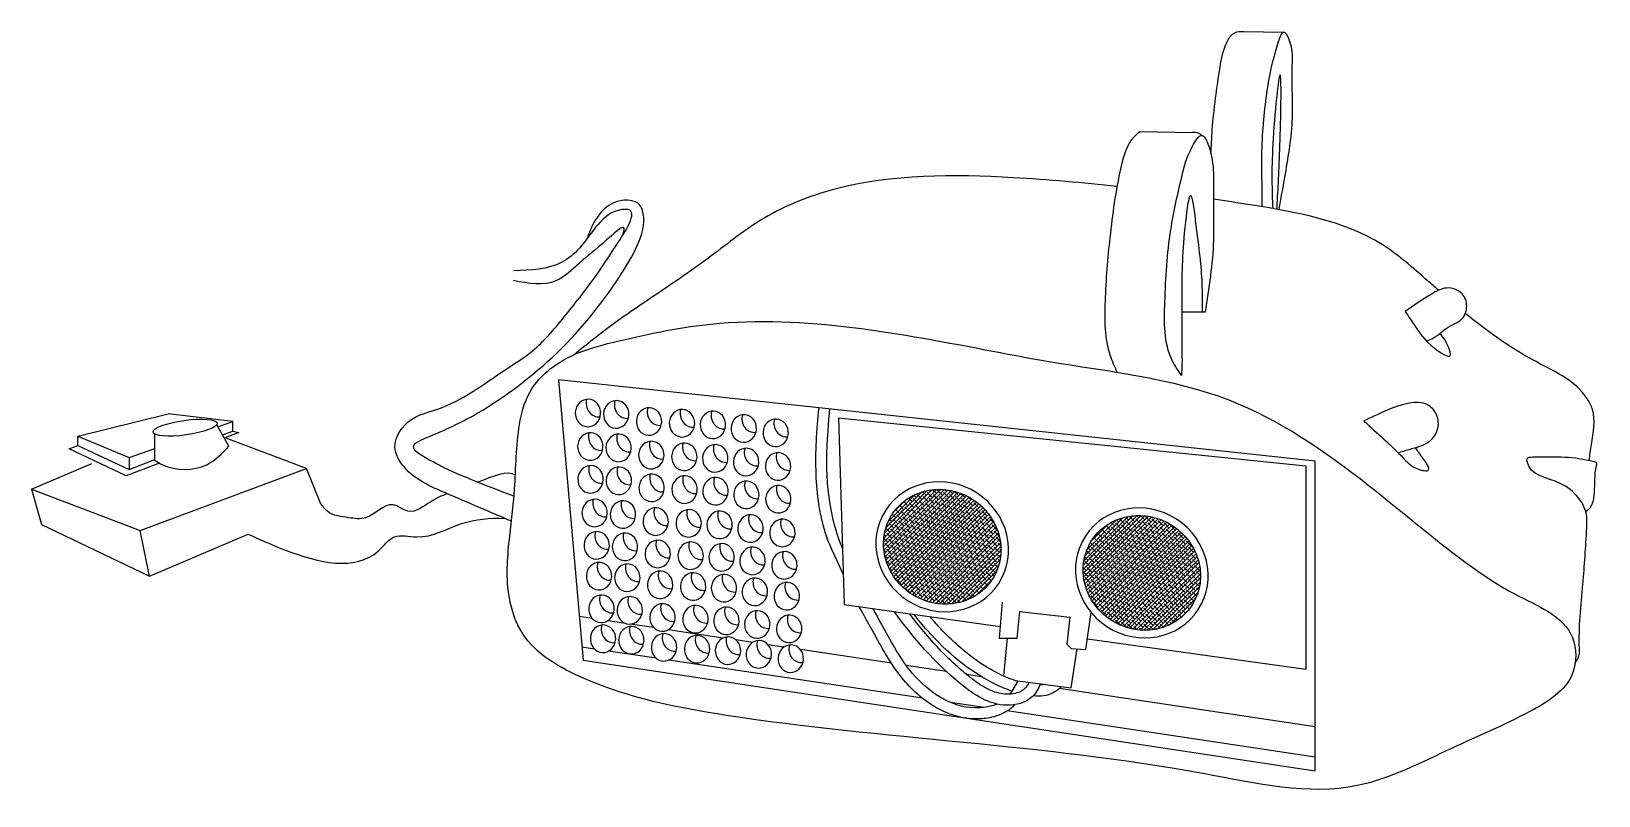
# Model space of a CAD drawing. Header units: inches. Extents: x 965 to 1376, y 174 to 374.
import ezdxf

# ---------------------------------------------------------------- set-up
doc = ezdxf.new("R2010")
doc.units = ezdxf.units.IN
doc.header["$MEASUREMENT"] = 0

msp = doc.modelspace()

# ---------------------------------------------------------------- hatches: boundary and pattern name
h = msp.add_hatch()
h.set_pattern_fill('ANSI38', color=256, scale=6)
h.set_pattern_definition([(45, (-11952.623, -12122.9932), (-0.530330086, 0.530330086), []), (135, (-11952.623, -12122.9932), (-1.590990258, 0.530330086), [1.875, -1.125])])
edge = h.paths.add_edge_path()
edge.add_spline(control_points=[(1211.79, 251.78), (1210.93, 252.34), (1210.01, 252.82), (1207.47, 253.86), (1205.78, 254.26), (1202.38, 254.5), (1200.69, 254.34), (1197.47, 253.5), (1195.95, 252.82), (1193.25, 251), (1192.06, 249.87), (1190.16, 247.27), (1189.43, 245.81), (1188.51, 242.7), (1188.32, 241.06), (1188.49, 237.76), (1188.86, 236.11), (1190.12, 232.98), (1191.01, 231.5), (1193.23, 228.87), (1194.56, 227.73), (1197.5, 225.91), (1199.11, 225.24), (1202.44, 224.43), (1204.16, 224.29), (1207.52, 224.57), (1209.15, 224.98), (1212.17, 226.3), (1213.54, 227.21), (1215.9, 229.43), (1216.88, 230.73), (1218.34, 233.61), (1218.82, 235.18), (1219.22, 238.42), (1219.15, 240.09), (1218.46, 243.35), (1217.83, 244.94), (1216.09, 247.87), (1214.98, 249.21), (1213.09, 250.87), (1212.45, 251.35), (1211.79, 251.78)], knot_values=[-1.570796, -1.570796, -1.570796, -1.570796, -1.374786, -1.374786, -1.045003, -1.045003, -0.715221, -0.715221, -0.385438, -0.385438, -0.055656, -0.055656, 0.274127, 0.274127, 0.603909, 0.603909, 0.933692, 0.933692, 1.263474, 1.263474, 1.593257, 1.593257, 1.92304, 1.92304, 2.252822, 2.252822, 2.582605, 2.582605, 2.912387, 2.912387, 3.24217, 3.24217, 3.571952, 3.571952, 3.901735, 3.901735, 4.231517, 4.231517, 4.5613, 4.5613, 4.712389, 4.712389, 4.712389, 4.712389], degree=3, periodic=0)
edge = h.paths.add_edge_path()
edge.add_spline(control_points=[(1264.07, 244.95), (1263.2, 245.51), (1262.29, 245.98), (1259.74, 247.03), (1258.05, 247.42), (1254.66, 247.66), (1252.96, 247.51), (1249.75, 246.67), (1248.23, 245.98), (1245.52, 244.17), (1244.34, 243.03), (1242.43, 240.44), (1241.71, 238.97), (1240.79, 235.87), (1240.59, 234.22), (1240.77, 230.93), (1241.13, 229.28), (1242.39, 226.14), (1243.29, 224.66), (1245.51, 222.04), (1246.83, 220.9), (1249.77, 219.08), (1251.39, 218.4), (1254.72, 217.59), (1256.44, 217.46), (1259.79, 217.73), (1261.43, 218.14), (1264.44, 219.47), (1265.82, 220.38), (1268.18, 222.59), (1269.15, 223.9), (1270.61, 226.78), (1271.09, 228.34), (1271.5, 231.58), (1271.43, 233.25), (1270.73, 236.52), (1270.11, 238.11), (1268.37, 241.04), (1267.26, 242.38), (1265.36, 244.04), (1264.73, 244.52), (1264.07, 244.95)], knot_values=[-1.570796, -1.570796, -1.570796, -1.570796, -1.374786, -1.374786, -1.045003, -1.045003, -0.715221, -0.715221, -0.385438, -0.385438, -0.055656, -0.055656, 0.274127, 0.274127, 0.603909, 0.603909, 0.933692, 0.933692, 1.263474, 1.263474, 1.593257, 1.593257, 1.92304, 1.92304, 2.252822, 2.252822, 2.582605, 2.582605, 2.912387, 2.912387, 3.24217, 3.24217, 3.571952, 3.571952, 3.901735, 3.901735, 4.231517, 4.231517, 4.5613, 4.5613, 4.712389, 4.712389, 4.712389, 4.712389], degree=3, periodic=0)

# ---------------------------------------------------------------- linework, layer by layer
for points in [[(1282.74, 374.37), (1293.11, 374.17)], [(1255.54, 348.16), (1269.17, 347.87)], [(1272.62, 300.83), (1266.6, 300.83)], [(1266.62, 288.75), (1266.46, 284.25)], [(1103.2, 283.08), (1109.66, 209.71), (1301.43, 180.73), (1301.43, 261.81), (1103.2, 283.08)], [(989.99, 257.95), (975.05, 265), (977.34, 265.93), (977.34, 268.36), (1001, 274.2)], [(1017.97, 269.71), (1017.97, 272.18), (1001, 274.2)], [(1016.9, 265.76), (1013.7, 271.36)], [(1014.01, 270.82), (1017.97, 272.18)], [(1176.58, 273.16), (1178.1, 224.25), (1218.9, 218.53)], [(1176.58, 273.16), (1298.98, 260.59)], [(977.34, 268.36), (990.75, 262.81), (997.5, 265.13)], [(997.5, 262.03), (997.5, 268.91)], [(1015.22, 268.7), (1017.97, 269.71)], [(1019.46, 269.32), (1015.7, 267.86)], [(1040.93, 250.8), (1037.24, 259.88), (1015.93, 267.96)], [(1017.97, 269.71), (1019.46, 269.32)], [(977.34, 265.93), (990.75, 259.67), (997.5, 262.22)], [(990.75, 262.81), (997.5, 265.13)], [(990.75, 262.81), (990.75, 259.67)], [(965.15, 254.45), (980.96, 261.16)], [(998.72, 261.31), (989.99, 257.95)], [(993.69, 243.68), (1037.24, 259.88)], [(1298.98, 260.59), (1298.98, 207.3)], [(965.15, 254.45), (967.79, 245.19), (996.11, 231.71), (1021.92, 242.7)], [(965.15, 254.45), (993.69, 243.68)], [(996.11, 231.71), (993.69, 243.68)], [(1219.45, 224.92), (1218.64, 215.44), (1223.38, 215.44), (1224.06, 222.47), (1237.16, 220.96), (1236.41, 213.88), (1237.53, 212.75), (1241.36, 212.48), (1242.78, 222.16)], [(1112.07, 220.64), (1108.65, 221.15)], [(1120.83, 219.33), (1116.16, 220.03)], [(1128.22, 218.22), (1122.03, 219.15)], [(1146.36, 215.5), (1131.95, 217.66)], [(1154.06, 214.34), (1149.75, 214.99)], [(1162.29, 213.11), (1158.13, 213.73)], [(1220.81, 215.44), (1219.78, 205.57)], [(1241.78, 215.32), (1298.98, 207.3)], [(1112.67, 212.62), (1109.36, 213.11)], [(1128.85, 210.19), (1116.34, 212.07)], [(1198.56, 199.73), (1132.1, 209.7)], [(1190.44, 208.88), (1166.6, 212.46)], [(1222.83, 204.35), (1237.57, 202.44), (1239.08, 212.64)], [(1204.87, 206.72), (1194.35, 208.3)], [(1214.08, 205.34), (1210.17, 205.93)], [(1301.43, 192.24), (1234.42, 202.29)], [(1214.76, 197.3), (1205.9, 198.63)], [(1301.43, 184.31), (1220.79, 196.4)]]:
    msp.add_lwpolyline(points)
for centre, major_axis, ratio, start_param, end_param in [((1110.96, 274.44), (-0.19, -3.6), 0.92245, -4.712389, 1.570796), ((1113.8, 277.02), (-0.19, -3.6), 0.92245, -1.805997, 0.161228), ((1118.37, 274.06), (-0.19, -3.6), 0.92245, -4.712389, 1.570796), ((1121.21, 276.63), (-0.19, -3.6), 0.92245, -1.805997, 0.161228), ((1126.95, 272.19), (-0.19, -3.6), 0.92245, -4.712389, 1.570796), ((1129.79, 274.77), (-0.19, -3.6), 0.92245, -1.805997, 0.161228), ((1135.59, 271.74), (-0.19, -3.6), 0.92245, -4.712389, 1.570796), ((1138.43, 274.32), (-0.19, -3.6), 0.92245, -1.805997, 0.161228), ((1143.69, 271.32), (-0.19, -3.6), 0.92245, -4.712389, 1.570796), ((1146.53, 273.89), (-0.19, -3.6), 0.92245, -1.805997, 0.161228), ((1151.77, 270.36), (-0.19, -3.6), 0.92245, -4.712389, 1.570796), ((1154.61, 272.94), (-0.19, -3.6), 0.92245, -1.805997, 0.161228), ((1160.14, 269.22), (-0.19, -3.6), 0.92245, -4.712389, 1.570796), ((1162.98, 271.79), (-0.19, -3.6), 0.92245, -1.805997, 0.161228), ((1111.57, 265.66), (-0.19, -3.6), 0.92245, -4.712389, 1.570796), ((1114.41, 268.24), (-0.19, -3.6), 0.92245, -1.805997, 0.161228), ((1118.98, 265.28), (-0.19, -3.6), 0.92245, -4.712389, 1.570796), ((1121.82, 267.85), (-0.19, -3.6), 0.92245, -1.805997, 0.161228), ((1127.56, 263.41), (-0.19, -3.6), 0.92245, -4.712389, 1.570796), ((1130.4, 265.98), (-0.19, -3.6), 0.92245, -1.805997, 0.161228), ((1136.2, 262.96), (-0.19, -3.6), 0.92245, -4.712389, 1.570796), ((1139.04, 265.53), (-0.19, -3.6), 0.92245, -1.805997, 0.161228), ((1144.3, 262.54), (-0.19, -3.6), 0.92245, -4.712389, 1.570796), ((1147.14, 265.11), (-0.19, -3.6), 0.92245, -1.805997, 0.161228), ((1152.38, 261.58), (-0.19, -3.6), 0.92245, -4.712389, 1.570796), ((1155.22, 264.16), (-0.19, -3.6), 0.92245, -1.805997, 0.161228), ((1160.75, 260.44), (-0.19, -3.6), 0.92245, -4.712389, 1.570796), ((1163.59, 263.01), (-0.19, -3.6), 0.92245, -1.805997, 0.161228), ((1111.64, 257.07), (-0.19, -3.6), 0.92245, -4.712389, 1.570796), ((1114.48, 259.65), (-0.19, -3.6), 0.92245, -1.805997, 0.161228), ((1119.05, 256.68), (-0.19, -3.6), 0.92245, -4.712389, 1.570796), ((1121.89, 259.26), (-0.19, -3.6), 0.92245, -1.805997, 0.161228), ((1203.76, 239.4), (-14.79, 9.59), 0.950786, -1.570796, 4.712389), ((1127.63, 254.82), (-0.19, -3.6), 0.92245, -4.712389, 1.570796), ((1130.47, 257.39), (-0.19, -3.6), 0.92245, -1.805997, 0.161228), ((1136.27, 254.37), (-0.19, -3.6), 0.92245, -4.712389, 1.570796), ((1139.11, 256.94), (-0.19, -3.6), 0.92245, -1.805997, 0.161228), ((1144.37, 253.94), (-0.19, -3.6), 0.92245, -4.712389, 1.570796), ((1147.21, 256.52), (-0.19, -3.6), 0.92245, -1.805997, 0.161228), ((1152.45, 252.99), (-0.19, -3.6), 0.92245, -4.712389, 1.570796), ((1155.29, 255.57), (-0.19, -3.6), 0.92245, -1.805997, 0.161228), ((1160.82, 251.84), (-0.19, -3.6), 0.92245, -4.712389, 1.570796), ((1163.66, 254.42), (-0.19, -3.6), 0.92245, -1.805997, 0.161228), ((1112.71, 248.24), (-0.19, -3.6), 0.92245, -4.712389, 1.570796), ((1115.55, 250.82), (-0.19, -3.6), 0.92245, -1.805997, 0.161228), ((1120.12, 247.86), (-0.19, -3.6), 0.92245, -4.712389, 1.570796), ((1122.96, 250.43), (-0.19, -3.6), 0.92245, -1.805997, 0.161228), ((1256.04, 232.56), (-14.79, 9.59), 0.950786, -1.570796, 4.712389), ((1128.7, 245.99), (-0.19, -3.6), 0.92245, -4.712389, 1.570796), ((1131.54, 248.56), (-0.19, -3.6), 0.92245, -1.805997, 0.161228), ((1137.34, 245.54), (-0.19, -3.6), 0.92245, -4.712389, 1.570796), ((1140.18, 248.11), (-0.19, -3.6), 0.92245, -1.805997, 0.161228), ((1145.44, 245.12), (-0.19, -3.6), 0.92245, -4.712389, 1.570796), ((1148.28, 247.69), (-0.19, -3.6), 0.92245, -1.805997, 0.161228), ((1153.52, 244.16), (-0.19, -3.6), 0.92245, -4.712389, 1.570796), ((1156.36, 246.74), (-0.19, -3.6), 0.92245, -1.805997, 0.161228), ((1161.89, 243.02), (-0.19, -3.6), 0.92245, -4.712389, 1.570796), ((1164.73, 245.59), (-0.19, -3.6), 0.92245, -1.805997, 0.161228), ((1113.24, 239.77), (-0.19, -3.6), 0.92245, -4.712389, 1.570796), ((1116.08, 242.34), (-0.19, -3.6), 0.92245, -1.805997, 0.161228), ((1120.65, 239.38), (-0.19, -3.6), 0.92245, -4.712389, 1.570796), ((1123.49, 241.96), (-0.19, -3.6), 0.92245, -1.805997, 0.161228), ((1129.23, 237.51), (-0.19, -3.6), 0.92245, -4.712389, 1.570796), ((1132.07, 240.09), (-0.19, -3.6), 0.92245, -1.805997, 0.161228), ((1137.86, 237.06), (-0.19, -3.6), 0.92245, -4.712389, 1.570796), ((1140.7, 239.64), (-0.19, -3.6), 0.92245, -1.805997, 0.161228), ((1145.97, 236.64), (-0.19, -3.6), 0.92245, -4.712389, 1.570796), ((1148.81, 239.22), (-0.19, -3.6), 0.92245, -1.805997, 0.161228), ((1154.05, 235.69), (-0.19, -3.6), 0.92245, -4.712389, 1.570796), ((1156.88, 238.26), (-0.19, -3.6), 0.92245, -1.805997, 0.161228), ((1162.41, 234.54), (-0.19, -3.6), 0.92245, -4.712389, 1.570796), ((1113.86, 231.69), (-0.19, -3.6), 0.92245, -4.712389, 1.570796), ((1116.7, 234.26), (-0.19, -3.6), 0.92245, -1.805997, 0.161228), ((1121.27, 231.3), (-0.19, -3.6), 0.92245, -4.712389, 1.570796), ((1124.11, 233.88), (-0.19, -3.6), 0.92245, -1.805997, 0.161228), ((1165.25, 237.12), (-0.19, -3.6), 0.92245, -1.805997, 0.161228), ((1129.85, 229.43), (-0.19, -3.6), 0.92245, -4.712389, 1.570796), ((1132.69, 232.01), (-0.19, -3.6), 0.92245, -1.805997, 0.161228), ((1138.49, 228.98), (-0.19, -3.6), 0.92245, -4.712389, 1.570796), ((1141.33, 231.56), (-0.19, -3.6), 0.92245, -1.805997, 0.161228), ((1146.59, 228.56), (-0.19, -3.6), 0.92245, -4.712389, 1.570796), ((1149.43, 231.14), (-0.19, -3.6), 0.92245, -1.805997, 0.161228), ((1154.67, 227.61), (-0.19, -3.6), 0.92245, -4.712389, 1.570796), ((1157.51, 230.18), (-0.19, -3.6), 0.92245, -1.805997, 0.161228), ((1163.04, 226.46), (-0.19, -3.6), 0.92245, -4.712389, 1.570796), ((1165.88, 229.04), (-0.19, -3.6), 0.92245, -1.805997, 0.161228), ((1114.49, 223.14), (-0.19, -3.6), 0.92245, -4.712389, 1.570796), ((1117.33, 225.71), (-0.19, -3.6), 0.92245, -1.805997, 0.161228), ((1121.9, 222.75), (-0.19, -3.6), 0.92245, -4.712389, 1.570796), ((1124.74, 225.32), (-0.19, -3.6), 0.92245, -1.805997, 0.161228), ((1130.48, 220.88), (-0.19, -3.6), 0.92245, -4.712389, 1.570796), ((1133.32, 223.46), (-0.19, -3.6), 0.92245, -1.805997, 0.161228), ((1139.12, 220.43), (-0.19, -3.6), 0.92245, -4.712389, 1.570796), ((1141.96, 223.01), (-0.19, -3.6), 0.92245, -1.805997, 0.161228), ((1147.22, 220.01), (-0.19, -3.6), 0.92245, -4.712389, 1.570796), ((1150.06, 222.58), (-0.19, -3.6), 0.92245, -1.805997, 0.161228), ((1155.3, 219.06), (-0.19, -3.6), 0.92245, -4.712389, 1.570796), ((1158.14, 221.63), (-0.19, -3.6), 0.92245, -1.805997, 0.161228), ((1114.91, 215.31), (-0.19, -3.6), 0.92245, -4.712389, 1.570796), ((1117.75, 217.88), (-0.19, -3.6), 0.92245, -1.805997, 0.161228), ((1122.32, 214.92), (-0.19, -3.6), 0.92245, -4.712389, 1.570796), ((1125.15, 217.5), (-0.19, -3.6), 0.92245, -1.805997, 0.161228), ((1163.67, 217.91), (-0.19, -3.6), 0.92245, -4.712389, 1.570796), ((1166.51, 220.49), (-0.19, -3.6), 0.92245, -1.805997, 0.161228), ((1130.89, 213.05), (-0.19, -3.6), 0.92245, -4.712389, 1.570796), ((1133.73, 215.63), (-0.19, -3.6), 0.92245, -1.805997, 0.161228), ((1139.53, 212.6), (-0.19, -3.6), 0.92245, -4.712389, 1.570796), ((1142.37, 215.18), (-0.19, -3.6), 0.92245, -1.805997, 0.161228), ((1147.64, 212.18), (-0.19, -3.6), 0.92245, -4.712389, 1.570796), ((1150.48, 214.76), (-0.19, -3.6), 0.92245, -1.805997, 0.161228), ((1155.71, 211.23), (-0.19, -3.6), 0.92245, -4.712389, 1.570796), ((1158.55, 213.8), (-0.19, -3.6), 0.92245, -1.805997, 0.161228), ((1164.08, 210.08), (-0.19, -3.6), 0.92245, -4.712389, 1.570796), ((1166.92, 212.66), (-0.19, -3.6), 0.92245, -1.805997, 0.161228)]:
    msp.add_ellipse(centre, major_axis=major_axis, ratio=ratio, start_param=start_param, end_param=end_param)
msp.add_ellipse((1005.43, 270.59), major_axis=(8.38, 1.17), ratio=0.227463)
for points, knots in [([(1274.15, 342.29), (1274.24, 344.41), (1274.62, 352.01), (1275.99, 361.91), (1277.48, 370.45), (1279.96, 374.33), (1281.9, 374.36), (1282.74, 374.37)], [3.003303, 3.003303, 3.003303, 3.003303, 9.360311, 25.834555, 32.678727, 35.842291, 38.217931, 38.217931, 38.217931, 38.217931]), ([(1287.57, 328.43), (1287.57, 330.07), (1287.56, 335.29), (1287.32, 345.59), (1288.77, 359.34), (1290.42, 367.17), (1293.08, 375.6), (1295.73, 369.96), (1295.27, 365.94), (1295.37, 358.74), (1295.67, 349.04), (1294.26, 341), (1293.42, 336.18), (1292.92, 333.35), (1292.42, 330.52), (1291.93, 327.69)], [4.168048, 4.168048, 4.168048, 4.168048, 9.069735, 19.845037, 35.542844, 47.599244, 50.648151, 53.772377, 59.898832, 64.938401, 74.683577, 89.27314, 89.27314, 89.27314, 97.840679, 97.840679, 97.840679, 97.840679]), ([(1291.45, 327.77), (1291.48, 328.26), (1291.5, 328.75), (1291.53, 329.25), (1291.79, 334.06), (1292.33, 343.75), (1292.85, 372.99), (1289.8, 342.99), (1290.14, 332.74), (1290.33, 327.97)], [-1.710179, -1.710179, -1.710179, -1.710179, 0, 0, 0, 16.754297, 33.719586, 51.954649, 68.659213, 68.659213, 68.659213, 68.659213]), ([(1249.61, 285.1), (1248.93, 286.52), (1246.34, 292.31), (1246.31, 304.59), (1247.67, 321.06), (1249.64, 335.33), (1252.27, 345.41), (1255.04, 347.73), (1255.54, 348.16)], [1.482634, 1.482634, 1.482634, 1.482634, 6.183769, 20.471087, 37.256054, 55.822141, 64.631745, 66.587343, 66.587343, 66.587343, 66.587343]), ([(1266.46, 284.25), (1265.57, 285.54), (1261.73, 291.1), (1262.06, 305), (1262.89, 320.62), (1266.17, 334.93), (1267.93, 342.23), (1271.99, 348.75), (1274.57, 341.9), (1274.89, 336.87), (1274.75, 328.53), (1275.11, 316.75), (1273.64, 307.12), (1272.62, 300.83)], [0, 0, 0, 0, 4.657319, 20.056861, 39.034415, 53.202449, 61.707144, 65.45818, 69.33139, 76.815485, 83.404566, 93.480742, 112.479421, 112.479421, 112.479421, 112.479421]), ([(1271.74, 347.12), (1271.51, 347.33), (1270.78, 347.88), (1269.82, 347.88), (1269.17, 347.87)], [0.703596, 0.703596, 0.703596, 0.703596, 1.603254, 3.466321, 3.466321, 3.466321, 3.466321]), ([(1249.63, 333.72), (1240.6, 334.73), (1216.1, 336.89), (1183.97, 337.05), (1157.42, 326.77), (1143.06, 315.11), (1129.74, 306.04), (1117.46, 297.84), (1110.67, 292.41), (1107.32, 289.68)], [156.26772, 156.26772, 156.26772, 156.26772, 183.691943, 230.617697, 250.580143, 267.639296, 285.834671, 298.953323, 311.90385, 311.90385, 311.90385, 311.90385]), ([(1091.57, 252.61), (1076.74, 258.27), (1071.91, 260.68), (1062.99, 265.71), (1073.56, 269.91), (1084.05, 275.04), (1102.56, 288.41), (1115.34, 303.79), (1123.52, 316.83), (1126.16, 323.81), (1124.75, 330.11), (1116.25, 330.75), (1112.42, 324.77), (1110.89, 320.62), (1110.7, 320.06)], [15.316142, 15.316142, 15.316142, 15.316142, 25.849374, 31.57116, 36.457298, 50.52167, 73.23661, 100.842317, 110.936751, 119.351375, 122.781865, 128.300704, 139.536169, 141.312367, 141.312367, 141.312367, 141.312367]), ([(1266.62, 288.75), (1266.6, 295.3), (1266.56, 308.8), (1266.79, 319.86), (1268.9, 334.1), (1270.85, 318.35), (1271.83, 311.5), (1271.86, 303.46), (1271.84, 300.83)], [0, 0, 0, 0, 18.822897, 38.830802, 42.710922, 49.256144, 66.031057, 73.7038, 73.7038, 73.7038, 73.7038]), ([(1333.74, 306.55), (1332.8, 307.38), (1328.04, 311.59), (1314.11, 323.97), (1293.24, 327.59), (1277.99, 329.94), (1274.81, 330.41)], [66.182997, 66.182997, 66.182997, 66.182997, 69.931767, 85.20728, 121.296199, 130.869981, 130.869981, 130.869981, 130.869981]), ([(1090.89, 246.12), (1085.16, 248.55), (1075.56, 252.63), (1063.91, 257.68), (1058.89, 266.27), (1064.08, 273.6), (1076.1, 276.05), (1085.9, 283.83), (1097.69, 291.03), (1104.72, 299.51), (1112.56, 309.35), (1117.1, 316.48), (1124.73, 327.91), (1114.8, 327.55), (1111.26, 319.3), (1102.48, 312.04), (1095.99, 311.83), (1091.56, 311.69)], [0.359428, 0.359428, 0.359428, 0.359428, 19.129512, 31.815601, 37.629499, 46.122229, 53.468423, 74.110177, 82.59797, 94.669736, 107.326388, 117.933309, 127.827205, 129.450138, 144.465941, 150.403142, 163.115017, 163.115017, 163.115017, 163.115017]), ([(1120.06, 320.95), (1120.41, 322.04), (1120.83, 324.33), (1113.9, 317.84), (1109.32, 314.44), (1101.93, 307.14), (1095.42, 308.35), (1091.47, 309.09)], [2.498098, 2.498098, 2.498098, 2.498098, 5.436009, 10.925954, 20.524144, 27.835451, 39.078854, 39.078854, 39.078854, 39.078854]), ([(1330.62, 293.25), (1331.24, 293.49), (1333.54, 294.46), (1336.01, 297.17), (1340.14, 298.57), (1341.65, 302.29), (1340.19, 306.25), (1335.78, 307.82), (1330.73, 304.88), (1327.29, 302.56), (1325.03, 301.01)], [1.321506, 1.321506, 1.321506, 1.321506, 3.321156, 8.8092, 11.940784, 15.906837, 19.266037, 23.650597, 27.824036, 36.112162, 36.112162, 36.112162, 36.112162]), ([(1325.03, 301.01), (1325.92, 299.71), (1328.28, 296.26), (1330.67, 292.45), (1338.19, 287.73), (1335.88, 292.97), (1334.7, 294.7), (1334.23, 295.34)], [0.204364, 0.204364, 0.204364, 0.204364, 4.777905, 12.426919, 17.104983, 20.949601, 23.516353, 23.516353, 23.516353, 23.516353]), ([(1373.24, 262.01), (1373.41, 263.38), (1373.98, 267.82), (1375.22, 273.56), (1370.53, 282.69), (1356.63, 288.41), (1346.22, 296.05), (1340.79, 300.52)], [1.457192, 1.457192, 1.457192, 1.457192, 5.643579, 14.899717, 17.938581, 35.639596, 56.879528, 56.879528, 56.879528, 56.879528]), ([(1177.85, 232.25), (1174.09, 240.16), (1173.65, 241.41), (1172.87, 243.95), (1172.52, 245.25), (1171.92, 247.86), (1171.68, 249.17), (1171.06, 253.12), (1170.83, 255.77), (1170.51, 264.18), (1170.9, 269.97), (1171.5, 275.74)], [72.826031, 72.826031, 72.826031, 72.826031, 76.659052, 76.659052, 80.543624, 80.543624, 84.428195, 84.428195, 92.197338, 92.197338, 108.934126, 108.934126, 108.934126, 108.934126]), ([(1177.64, 238.94), (1176.84, 240.95), (1172.84, 252.5), (1173.27, 265), (1174.36, 275.44)], [71.733103, 71.733103, 71.733103, 71.733103, 78.278365, 108.934126, 108.934126, 108.934126, 108.934126]), ([(1323.22, 263.98), (1324.14, 264.31), (1326.89, 265.24), (1331.27, 266.09), (1334, 270.15), (1333.63, 274.09), (1330.78, 277.35), (1324.53, 277.16), (1320.41, 275.23), (1317.71, 273.97), (1316.55, 273.43), (1315.4, 272.89), (1314.24, 272.35)], [2.291885, 2.291885, 2.291885, 2.291885, 5.238414, 10.965994, 15.048963, 18.591311, 22.166094, 26.858556, 35.857643, 35.857643, 35.857643, 39.704686, 39.704686, 39.704686, 39.704686]), ([(1314.24, 272.35), (1315.97, 270.76), (1317.7, 269.16), (1319.44, 267.56), (1320.96, 266.16), (1324.18, 263.2), (1327.35, 259.49), (1332.26, 259.16), (1329.61, 262.66), (1328.17, 264.68), (1327.7, 265.36)], [-7.078315, -7.078315, -7.078315, -7.078315, 0, 0, 0, 6.238248, 13.137786, 14.407147, 18.414203, 20.769658, 20.769658, 20.769658, 20.769658]), ([(997.5, 262.03), (998.16, 261.63), (1002.11, 259.23), (1010.65, 259.17), (1015.15, 263.86), (1016.9, 265.76)], [0, 0, 0, 0, 2.33352, 13.902138, 21.481091, 21.481091, 21.481091, 21.481091]), ([(1369.6, 209.04), (1370.18, 209.81), (1370.75, 210.93), (1370.42, 218.01), (1371.65, 228.84), (1372.38, 240.32), (1372.91, 250.02), (1366.86, 257.26), (1357.37, 258.01), (1356.81, 262.89), (1364.81, 262.96), (1368.97, 263.19), (1375.31, 261.48), (1373.77, 256.28), (1375.72, 250.91), (1372.33, 248.54)], [2.748849, 2.748849, 2.748849, 2.748849, 5.574094, 6.644343, 23.676987, 38.374872, 41.319402, 52.497768, 62.891764, 63.669812, 65.240633, 81.320673, 81.819994, 83.057906, 97.995455, 97.995455, 97.995455, 97.995455]), ([(1074.06, 253.29), (1072.62, 252.73), (1069.4, 251.25), (1064.46, 247.17), (1058.75, 252.41), (1054, 246.09), (1047.92, 247.11), (1043.19, 247.59), (1041.5, 249.99), (1040.93, 250.8)], [25.078611, 25.078611, 25.078611, 25.078611, 29.99283, 36.431489, 40.719813, 48.563548, 53.127141, 58.818044, 61.68095, 61.68095, 61.68095, 61.68095]), ([(1211.79, 251.78), (1210.93, 252.34), (1210.01, 252.82), (1207.47, 253.86), (1205.78, 254.26), (1202.38, 254.5), (1200.69, 254.34), (1197.47, 253.5), (1195.95, 252.82), (1193.25, 251), (1192.06, 249.87), (1190.16, 247.27), (1189.43, 245.81), (1188.51, 242.7), (1188.32, 241.06), (1188.49, 237.76), (1188.86, 236.11), (1190.12, 232.98), (1191.01, 231.5), (1193.23, 228.87), (1194.56, 227.73), (1197.5, 225.91), (1199.11, 225.24), (1202.44, 224.43), (1204.16, 224.29), (1207.52, 224.57), (1209.15, 224.98), (1212.17, 226.3), (1213.54, 227.21), (1215.9, 229.43), (1216.88, 230.73), (1218.34, 233.61), (1218.82, 235.18), (1219.22, 238.42), (1219.15, 240.09), (1218.46, 243.35), (1217.83, 244.94), (1216.09, 247.87), (1214.98, 249.21), (1213.09, 250.87), (1212.45, 251.35), (1211.79, 251.78)], [-1.570796, -1.570796, -1.570796, -1.570796, -1.374786, -1.374786, -1.045003, -1.045003, -0.715221, -0.715221, -0.385438, -0.385438, -0.055656, -0.055656, 0.274127, 0.274127, 0.603909, 0.603909, 0.933692, 0.933692, 1.263474, 1.263474, 1.593257, 1.593257, 1.92304, 1.92304, 2.252822, 2.252822, 2.582605, 2.582605, 2.912387, 2.912387, 3.24217, 3.24217, 3.571952, 3.571952, 3.901735, 3.901735, 4.231517, 4.231517, 4.5613, 4.5613, 4.712389, 4.712389, 4.712389, 4.712389]), ([(1021.92, 242.7), (1025.14, 241.21), (1035.61, 236.54), (1052.35, 232.18), (1059.93, 243.18), (1068.57, 240.8), (1077.46, 246.33), (1085.29, 246.98), (1089.18, 246.84)], [2.358569, 2.358569, 2.358569, 2.358569, 13.363264, 37.343826, 42.8777, 48.670079, 60.92812, 72.520992, 72.520992, 72.520992, 72.520992]), ([(1264.07, 244.95), (1263.2, 245.51), (1262.29, 245.98), (1259.74, 247.03), (1258.05, 247.42), (1254.66, 247.66), (1252.96, 247.51), (1249.75, 246.67), (1248.23, 245.98), (1245.52, 244.17), (1244.34, 243.03), (1242.43, 240.44), (1241.71, 238.97), (1240.79, 235.87), (1240.59, 234.22), (1240.77, 230.93), (1241.13, 229.28), (1242.39, 226.14), (1243.29, 224.66), (1245.51, 222.04), (1246.83, 220.9), (1249.77, 219.08), (1251.39, 218.4), (1254.72, 217.59), (1256.44, 217.46), (1259.79, 217.73), (1261.43, 218.14), (1264.44, 219.47), (1265.82, 220.38), (1268.18, 222.59), (1269.15, 223.9), (1270.61, 226.78), (1271.09, 228.34), (1271.5, 231.58), (1271.43, 233.25), (1270.73, 236.52), (1270.11, 238.11), (1268.37, 241.04), (1267.26, 242.38), (1265.36, 244.04), (1264.73, 244.52), (1264.07, 244.95)], [-1.570796, -1.570796, -1.570796, -1.570796, -1.374786, -1.374786, -1.045003, -1.045003, -0.715221, -0.715221, -0.385438, -0.385438, -0.055656, -0.055656, 0.274127, 0.274127, 0.603909, 0.603909, 0.933692, 0.933692, 1.263474, 1.263474, 1.593257, 1.593257, 1.92304, 1.92304, 2.252822, 2.252822, 2.582605, 2.582605, 2.912387, 2.912387, 3.24217, 3.24217, 3.571952, 3.571952, 3.901735, 3.901735, 4.231517, 4.231517, 4.5613, 4.5613, 4.712389, 4.712389, 4.712389, 4.712389]), ([(1222.8, 198.05), (1222.69, 197.94), (1222.58, 197.83), (1222.18, 197.44), (1221.87, 197.17), (1221.17, 196.65), (1220.79, 196.39), (1220.02, 195.94), (1219.62, 195.74), (1218.41, 195.21), (1217.58, 194.94), (1215.39, 194.42), (1214.01, 194.29), (1211.32, 194.3), (1210, 194.46), (1206.68, 195.16), (1204.74, 195.91), (1201.12, 197.81), (1199.45, 198.97), (1196.37, 201.56), (1194.96, 202.99), (1191.96, 206.54), (1190.51, 208.7), (1188.4, 212.2), (1187.65, 213.54), (1186.46, 215.68), (1186.02, 216.49), (1185.13, 218.09), (1184.68, 218.9), (1183.88, 220.31), (1183.54, 220.91), (1181.96, 223.71)], [6.624831, 6.624831, 6.624831, 6.624831, 6.988445, 6.988445, 7.934032, 7.934032, 8.960984, 8.960984, 9.987936, 9.987936, 12.04184, 12.04184, 15.333851, 15.333851, 18.625862, 18.625862, 23.91122, 23.91122, 29.196578, 29.196578, 34.481937, 34.481937, 41.812354, 41.812354, 46.338919, 46.338919, 49.100534, 49.100534, 51.862149, 51.862149, 53.906903, 53.906903, 53.906903, 53.906903]), ([(1218.08, 198.21), (1216.34, 197.43), (1207.58, 196.13), (1195.67, 204.54), (1189.75, 215.78), (1186.48, 221.57), (1185.56, 223.2)], [9.959078, 9.959078, 9.959078, 9.959078, 15.704794, 34.460843, 48.685211, 54.221006, 54.221006, 54.221006, 54.221006]), ([(1229.48, 203.49), (1228.92, 202.2), (1227.17, 198.9), (1218.16, 196.6), (1204.6, 205.65), (1196.26, 215.56), (1191.16, 222.42)], [1.514365, 1.514365, 1.514365, 1.514365, 5.583951, 12.642993, 25.824005, 51.532732, 51.532732, 51.532732, 51.532732]), ([(1226.49, 203.88), (1226.48, 203.86), (1226.47, 203.84), (1226.27, 203.43), (1226.07, 203.09), (1225.76, 202.64), (1225.64, 202.49), (1225.39, 202.22), (1225.27, 202.1), (1224.97, 201.87), (1224.81, 201.76), (1224.14, 201.37), (1223.52, 201.14), (1222.15, 200.83), (1221.4, 200.76), (1219.97, 200.79), (1219.27, 200.88), (1217.88, 201.22), (1217.18, 201.46), (1215.78, 202.07), (1215.08, 202.44), (1213.51, 203.39), (1212.65, 203.99), (1211, 205.25), (1210.2, 205.89), (1208.66, 207.18), (1207.91, 207.85), (1205.69, 209.87), (1204.28, 211.27), (1200.18, 215.6), (1197.65, 218.66), (1195.21, 221.83), (1195.2, 221.84), (1195.2, 221.85)], [2.460654, 2.460654, 2.460654, 2.460654, 2.544428, 2.544428, 4.132081, 4.132081, 5.118276, 5.118276, 6.151334, 6.151334, 7.184391, 7.184391, 9.903821, 9.903821, 12.623251, 12.623251, 15.342681, 15.342681, 18.062111, 18.062111, 20.781541, 20.781541, 24.121687, 24.121687, 27.179629, 27.179629, 30.23757, 30.23757, 36.353453, 36.353453, 48.585219, 48.585219, 48.613714, 48.613714, 48.613714, 48.613714]), ([(1221.98, 201.6), (1220.55, 202.08), (1212.26, 205.56), (1203.48, 212.94), (1197.51, 220.26), (1196.38, 221.68)], [15.194046, 15.194046, 15.194046, 15.194046, 19.713868, 42.607372, 48.065649, 48.065649, 48.065649, 48.065649]), ([(1223.45, 204.15), (1222.86, 204.34), (1222.28, 204.54), (1220.88, 205.07), (1220.07, 205.43), (1217.34, 206.73), (1215.45, 207.82), (1211.8, 210.27), (1210.03, 211.63), (1207.05, 214.21), (1205.8, 215.39), (1203.79, 217.44), (1202.99, 218.3), (1201.65, 219.81), (1201.1, 220.45), (1200.56, 221.1)], [14.547637, 14.547637, 14.547637, 14.547637, 16.586282, 16.586282, 19.507201, 19.507201, 26.467218, 26.467218, 33.427235, 33.427235, 38.696676, 38.696676, 42.321178, 42.321178, 44.932856, 44.932856, 44.932856, 44.932856]), ([(1234.95, 202.78), (1234.28, 202.13), (1232.22, 200.41), (1229.44, 200.18), (1227.58, 200.35)], [1.577581, 1.577581, 1.577581, 1.577581, 4.318113, 9.6449, 9.6449, 9.6449, 9.6449]), ([(1230.56, 203.35), (1230.43, 203.32), (1230.3, 203.29), (1229.9, 203.22), (1229.63, 203.19), (1229.34, 203.18)], [6.020038, 6.020038, 6.020038, 6.020038, 6.664618, 6.664618, 7.807325, 7.807325, 7.807325, 7.807325])]:
    msp.add_open_spline(points, degree=3, knots=knots)
for points in [[(1268.95, 331.26), (1268.86, 331.27), (1268.77, 331.28), (1268.68, 331.3)], [(1091.94, 258.14), (1090.07, 259.55), (1085.91, 257.83), (1082.13, 256.29)], [(1198.73, 223.35), (1198.7, 223.39), (1198.66, 223.43), (1198.63, 223.48)], [(1223.51, 204.26), (1222.88, 203.02), (1222.2, 201.82), (1221.38, 200.79)]]:
    msp.add_open_spline(points, degree=3)
msp.add_spline([(1116.07, 292.62), (1105.41, 288.77), (1095.69, 279.79), (1093.04, 271.44), (1091.72, 254.46), (1090.36, 241.33), (1090.36, 226.06), (1093.79, 216.75), (1109.95, 204.89), (1147.16, 195.25), (1272.52, 179.9), (1312.48, 176.84), (1337.3, 186.65), (1357.69, 196.26), (1368.87, 206.2), (1368.87, 215.6), (1353.71, 227.04), (1342.73, 233.97), (1315.35, 255.57), (1278.84, 277.84), (1231.28, 288), (1214.93, 291.01), (1140.88, 297.47), (1116.07, 292.62)], degree=3)

doc.saveas('drawing.dxf')
